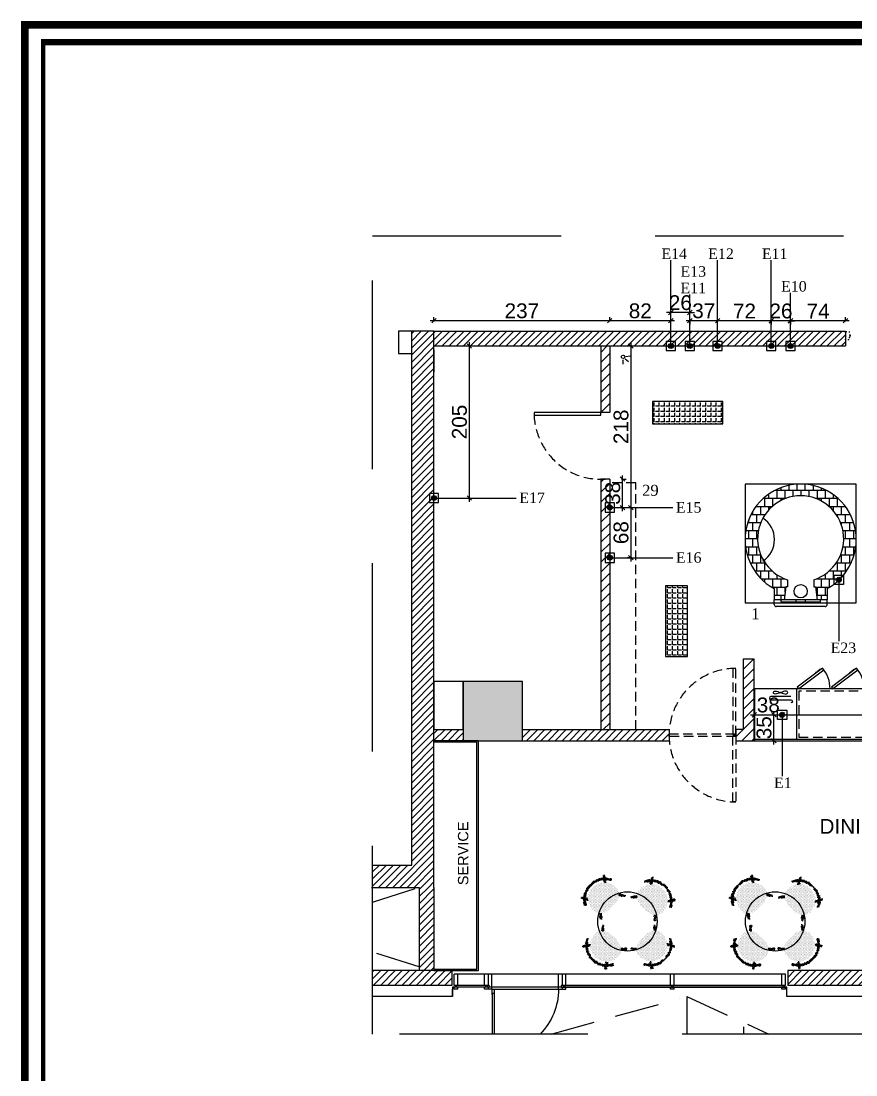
# Model space of a CAD drawing. Header units: millimetres. Extents: x 60271 to 65257, y 2062 to 12046.
# Drawn here: x 60271 to 61397, y 7070 to 8491 of the extents above; entities that cross this region are included whole.
import ezdxf

# ---------------------------------------------------------------- set-up
doc = ezdxf.new("R2010")
doc.units = ezdxf.units.MM
for name, pattern in [('DASHED', [19.05, 12.7, -6.35]), ('DGN Style 1', [9692.577647, 16.127417, -9676.45023]), ('HIDDENX2', [19.05, 12.7, -6.35]), ('OUT LINE BUILDING$0$( Border )', [21, 6, -3, 6, -3, 0, -3])]:
    doc.linetypes.add(name, pattern=pattern)
for name, color, linetype in [('002 Çizgi', 7, 'Continuous'), ('A-AREA-PATT', 1, 'Continuous'), ('A2-1-00-000 - Level 18', 1, 'Continuous'), ('A2-1-00-000 - Level 8', 1, 'Continuous'), ('A2-1-00-000 - Level 9', 1, 'Continuous'), ('COLUMNS', 8, 'Continuous'), ('RENDER', 5, 'Continuous'), ('t_yazi', 144, 'Continuous')]:
    doc.layers.add(name, color=color, linetype=linetype)
for name, color, linetype, lineweight in [('1 LI object floor plan', 8, 'Continuous', 18), ('312M_Cerceve', 10, 'Continuous', 60), ('312M_Mutfak1', 163, 'Continuous', 18), ('ELK', 1, 'Continuous', 25), ('FURNITURE', 134, 'Continuous', 25), ('HIDDEN', 8, 'OUT LINE BUILDING$0$( Border )', 13), ('p_tarama', 251, 'Continuous', 15), ('S2000-002 Çizgi', 7, 'Continuous', 5), ('t_mutfak ekipmanları', 167, 'Continuous', 18), ('t_olcu', 40, 'Continuous', 13), ('TXT', 3, 'Continuous', 25)]:
    doc.layers.add(name, color=color, linetype=linetype, lineweight=lineweight)
doc.layers.add('2 F oak 52', color=7, linetype='Continuous', true_color=0xf6d39b)
doc.layers.add('WINDOW', color=7, linetype='Continuous', true_color=0x0059b3)
doc.layers.add('2 FL shadow 5', color=251, linetype='Continuous', lineweight=9, true_color=0x505050)
doc.styles.add('olcu', font='arial.ttf')
doc.styles.add('SAS', font='sanss___.ttf')
doc.styles.add('YAZI', font='times.ttf', dxfattribs={"height": 11})
doc.dimstyles.new('olcu50', dxfattribs={"dimtxt": 20, "dimasz": 6, "dimexe": 5, "dimexo": 0, "dimgap": 3, "dimtad": 1, "dimdec": 0, "dimzin": 12, "dimdsep": 46, "dimtxsty": 'olcu', "dimblk": 'OBLIQUE', "dimcen": 0, "dimdle": 5, "dimclrd": 256, "dimclre": 256, "dimclrt": 256, "dimadec": 0, "dimazin": 0, "dimtfac": 1, "dimtdec": 0, "dimtix": 1, "dimtmove": 2, "dimatfit": 2, "dimfxl": 20, "dimfxlon": 1, "dimtolj": 1, "dimtzin": 0, "dimarcsym": 0})
pattern_1 = [(45, (16396.7055, 11645.4565), (-4.8083261, 4.8083261), [])]
pattern_2 = [(45, (-289.748, -3121.8), (-6.7351921, 6.7351921), [])]
pattern_3 = [(45, (20909.5166, 8895.705), (-4.8083261, 4.8083261), [])]
pattern_4 = [(2e-15, (-15036.3138, -9809.6434), (0.67865625, 1.3573125), [0, -1.3573125])]
pattern_5 = [(0.01446, (53060.5356, 10742.327), (-0.001763, 6.985), [5.08, -1.905]), (90.01446, (53060.5356, 10742.327), (-6.985, -0.001763), [5.08, -1.905])]

# ---------------------------------------------------------------- blocks, each defined once
blk = doc.blocks.new('*U4')
at = {"layer": 'A2-1-00-000 - Level 9', "color": 1, "linetype": 'DGN Style 1', "lineweight": 0}
for p, q in [((452, -372), (452, 486)), ((-500, -384), (-500, -372)), ((-500, -372), (-453, -372)), ((-453, -372), (-453, -418)), ((-453, -418), (-438, -418)), ((-438, -418), (-438, -448)), ((452, -418), (438, -418)), ((438, -418), (438, -448)), ((500, -372), (452, -372)), ((452, -372), (452, -418)), ((500, -384), (500, -372)), ((-500, -486), (-500, -474)), ((-453, -486), (-500, -486)), ((-438, -448), (-453, -448)), ((-453, -448), (-453, -486)), ((438, -448), (452, -448)), ((452, -448), (452, -486)), ((452, -486), (500, -486)), ((500, -486), (500, -474))]:
    blk.add_line(p, q, dxfattribs=at)
blk.add_arc((452, -418), 904, 90, 180, dxfattribs=at)
blk = doc.blocks.new('chr4')
at = {"layer": '2 F oak 52'}
h = blk.add_hatch(dxfattribs=at)
h.set_pattern_fill('DOTS', color=256, scale=0.855, style=0)
h.set_pattern_definition(pattern_4)
h.paths.add_polyline_path([(11054.4, -2964.7, 0.285475), (11028.8, -2979.5, 0.388251), (11031.2, -2981.8, -0.278738), (11054.4, -2967.1, -0.278738), (11077.7, -2981.8, 0.388251), (11080.1, -2979.5, 0.285475)])
h.paths.add_polyline_path([(11073.4, -2975.6, 0.027312), (11071.3, -2973.6), (11069.6, -2976.1, -0.028203), (11071.5, -2978.5)], flags=17)
h.paths.add_polyline_path([(11074.1, -2969.2), (11073, -2970.9, -0.025782), (11075.1, -2972.8), (11076.5, -2970.7, 0.990533)], flags=17)
h.paths.add_polyline_path([(11039.2, -2976.1), (11037.6, -2973.6, 0.027312), (11035.5, -2975.6), (11037.4, -2978.5, -0.028203)], flags=17)
h.paths.add_polyline_path([(11034.8, -2969.2, 0.990533), (11032.4, -2970.7), (11033.7, -2972.8, -0.025782), (11035.9, -2970.9)], flags=17)
h.paths.add_polyline_path([(11072.8, -3001.6, -0.035026), (11071.1, -3003.2), (11072.7, -3005.2, -0.379521), (11074.4, -3003.7)])
h.paths.add_polyline_path([(11075.8, -3004.5, 1.067653), (11073.1, -3006.4), (11075.2, -3008.9, 0.000668), (11075.2, -3008.9, 0.012703), (11075.3, -3009, 0.945767), (11077.4, -3007.1)])
h.paths.add_polyline_path([(11037.7, -3003.2, -0.035026), (11036.1, -3001.6), (11034.5, -3003.7, -0.379521), (11036.1, -3005.2)])
h.paths.add_polyline_path([(11033.1, -3004.5), (11031.5, -3007.1, 0.971423), (11033.6, -3008.9), (11035.8, -3006.4, 1.067653)])
at = {"layer": '2 FL shadow 5'}
h = blk.add_hatch(dxfattribs=at)
h.set_pattern_fill('DOTS', color=256, scale=0.855, style=0)
h.set_pattern_definition(pattern_4)
edge = h.paths.add_edge_path()
edge.add_arc((11055.5, -2932.3), 75.2, 263.3778, 269.2231)
edge.add_arc((11053.4, -2932.3), 75.2, 270.7769, 276.6222)
edge.add_arc((11060.5, -2990.5), 16.5, 275.4895, 321.476)
edge.add_arc((11065, -2993.3), 11.3, 318.0873, 355.5155)
edge.add_arc((11048.1, -2994.2), 28.2, 0.0253, 25.9963)
edge.add_arc((11049.4, -2993.7), 26.8, 26.3351, 40.9939)
edge.add_arc((11054.4, -2993.6), 23.1, 48.8879, 90)
edge.add_arc((11054.4, -2993.6), 23.1, 90, 131.1121)
edge.add_arc((11059.5, -2993.7), 26.8, 139.0061, 153.6649)
edge.add_arc((11060.8, -2994.2), 28.2, 154.0037, 179.9747)
edge.add_arc((11043.8, -2993.3), 11.3, 184.4845, 221.9127)
edge.add_arc((11048.4, -2990.5), 16.5, 218.524, 264.5105)
at = {"layer": '1 LI object floor plan'}
for p, q in [((11034.5, -3003.7), (11036.1, -3001.6)), ((11036.1, -3005.2), (11037.7, -3003.2)), ((11072.7, -3005.2), (11071.1, -3003.2)), ((11074.4, -3003.7), (11072.8, -3001.6))]:
    blk.add_line(p, q, dxfattribs=at)
for centre, start, end in [((11053.5, -2992.7), 128.8296, 134.737), ((11055.4, -2992.7), 45.263, 51.1704)]:
    blk.add_arc(centre, 28, start, end, dxfattribs=at)
blk = doc.blocks.new('188-70')
at = {"layer": '002 Çizgi', "color": 7}
blk.add_line((24.3, -122), (24.3, 78), dxfattribs=at)
for points in [[(-71.3, 41.3), (-45.7, 75.5), (-43.7, 74), (-69.3, 39.7)], [(-43.7, -122), (26.3, -122), (26.3, 78), (-43.7, 78)], [(-71.5, 15.9), (-45.7, -18.2), (-43.7, -16.7), (-69.4, 17.4)], [(-71.5, -30.1), (-45.7, -64.2), (-43.7, -62.6), (-69.4, -28.5)], [(-40.6, -93.6), (-40.5, -92.1), (-40, -90.4), (-39.4, -88.6), (-38.6, -86.6), (-37.9, -84.7), (-37.3, -82.8), (-36.8, -81.1), (-36.6, -79.7), (-36.8, -78.5), (-37.3, -77.7), (-37.9, -77.2), (-38.6, -77), (-39.4, -77.2), (-40, -77.7), (-40.5, -78.5), (-40.6, -79.7), (-40.5, -81.1), (-40, -82.8), (-39.4, -84.7), (-38.6, -86.6), (-37.9, -88.6), (-37.3, -90.4), (-36.8, -92.1), (-36.6, -93.6), (-36.8, -94.7), (-37.3, -95.6), (-37.9, -96.1), (-38.6, -96.2), (-39.4, -96.1), (-40, -95.6), (-40.5, -94.7)]]:
    blk.add_lwpolyline(points, close=True, dxfattribs=at)
at = {"layer": '002 Çizgi', "color": 7, "linetype": 'DASHED'}
blk.add_lwpolyline([(21.3, -62), (21.3, 75), (-40.7, 75), (-40.7, -62)], close=True, dxfattribs=at)
at = {"layer": '002 Çizgi', "color": 7, "const_width": 0.428}
for points in [[(-69.7, 43.5), (-71, 44.5), (-66.7, 50.2), (-65.7, 51.6)], [(-69.8, 13.7), (-71.1, 12.7), (-66.9, 7), (-65.8, 5.6)], [(-69.8, -32.3), (-71.1, -33.3), (-66.9, -39), (-65.8, -40.4)]]:
    blk.add_lwpolyline(points, dxfattribs=at)
at = {"layer": '002 Çizgi', "color": 7}
blk.add_lwpolyline([(24.3, -65), (-43.7, -65)], dxfattribs=at)
for points in [[(-29, -99.7), (-29, -73, -1), (-24.6, -73)], [(-33.3, -73), (-33.3, -99.7, 1), (-29, -99.7)]]:
    blk.add_lwpolyline(points, format="xyb", dxfattribs=at)
for centre, start, end in [((-43.7, 74), 229.755, 270), ((-43.7, -16.7), 90, 130.5092), ((-43.7, -62.6), 90, 130.5092)]:
    blk.add_arc(centre, 42.7, start, end, dxfattribs=at)
blk = doc.blocks.new('A$C06017225')
at = {"layer": 'S2000-002 Çizgi'}
h = blk.add_hatch(dxfattribs=at)
h.set_pattern_fill('AR-B88', color=256, scale=0.06, style=0)
h.set_pattern_definition([(0, (-8243.159, 3900.022), (0, 12.192), []), (90, (-8243.159, 3900.022), (-6.096, 12.192), [12.192, -12.192])])
h.paths.add_polyline_path([(44, 27.1), (44, 10), (59, 10), (61.5, 29.8), (64, 29.8), (64, 40.4, -6.342329), (104, 40.4), (104, 29.8), (106.5, 29.8), (109, 10), (114, 10), (124, 10), (124, 27.1, 3.946619)])
for p, q in [((64, 40.4), (64, 29.8)), ((104, 40.4), (104, 29.8)), ((44, 27.1), (44, 10)), ((61.5, 29.8), (59, 10)), ((64, 29.8), (61.5, 29.8)), ((104, 29.8), (106.5, 29.8)), ((106.5, 29.8), (109, 10)), ((124, 27.1), (124, 10)), ((124, 10), (44, 10))]:
    blk.add_line(p, q, dxfattribs=at)
at = {"layer": 'S2000-002 Çizgi', "color": 4}
for p, q in [((44, 3), (44, 10)), ((121, 0), (47, 0)), ((124, 3), (124, 10))]:
    blk.add_line(p, q, dxfattribs=at)
for points in [[(54, 7), (114, 7), (114, 10), (54, 10)], [(76.5, 7), (91.5, 7), (91.5, 10), (76.5, 10)]]:
    blk.add_lwpolyline(points, close=True, dxfattribs=at)
at = {"layer": 'S2000-002 Çizgi'}
blk.add_circle((84, 23), 10, dxfattribs=at)
for centre, radius, start, end in [((84, 101), 84, 298.4369, 241.5631), ((84, 102.3), 65, 287.9202, 252.0798), ((6, 101), 38.5, 302.7104, 57.2896)]:
    blk.add_arc(centre, radius, start, end, dxfattribs=at)
at = {"layer": 'S2000-002 Çizgi', "color": 4}
for centre, start, end in [((47, 3), 180, 270), ((121, 3), 270, 0)]:
    blk.add_arc(centre, 3, start, end, dxfattribs=at)
blk = doc.blocks.new('_OBLIQUE')
at = {"color": 0, "linetype": 'ByBlock'}
blk.add_line((-0.5, -0.5), (0.5, 0.5), dxfattribs=at)
blk = doc.blocks.new('*D36')
at = {"layer": 'Defpoints', "color": 0, "transparency": 16777216}
for p in [(61260.2, 7555.4), (61286.5, 7555.4), (61260.2, 7520.4)]:
    blk.add_point(p, dxfattribs=at)
at = {"layer": 't_olcu', "lineweight": -2, "transparency": 16777216}
for p, q in [((61286.5, 7515.4), (61286.5, 7560.4)), ((61285.2, 7555.4), (61291.5, 7555.4)), ((61285.2, 7520.4), (61291.5, 7520.4))]:
    blk.add_line(p, q, dxfattribs=at)
at = {"layer": 't_olcu', "lineweight": -2, "transparency": 16777216, "xscale": 6, "yscale": 6, "zscale": 6}
for p, rotation in [((61286.5, 7555.4), 90), ((61286.5, 7520.4), 270)]:
    blk.add_blockref('_OBLIQUE', p, dxfattribs=dict(at, rotation=rotation))
at = {"layer": 't_olcu', "transparency": 16777216, "insert": (61273.3, 7537.9), "char_height": 20, "attachment_point": 5, "rotation": 90, "style": 'olcu'}
blk.add_mtext('\\A1;35', dxfattribs=at)
blk = doc.blocks.new('*D37')
at = {"layer": 'Defpoints', "color": 0, "transparency": 16777216}
for p in [(61297.8, 7555.4), (61297.8, 7555.3), (61260.2, 7520.4)]:
    blk.add_point(p, dxfattribs=at)
at = {"layer": 't_olcu', "lineweight": -2, "transparency": 16777216}
for p, q in [((61260.2, 7554), (61260.2, 7560.3)), ((61255.2, 7555.3), (61302.8, 7555.3)), ((61297.8, 7555.4), (61297.8, 7550.3))]:
    blk.add_line(p, q, dxfattribs=at)
at = {"layer": 't_olcu', "lineweight": -2, "transparency": 16777216, "xscale": 6, "yscale": 6, "zscale": 6, "rotation": 180}
blk.add_blockref('_OBLIQUE', (61260.2, 7555.3), dxfattribs=at)
at = {"layer": 't_olcu', "lineweight": -2, "transparency": 16777216, "xscale": 6, "yscale": 6, "zscale": 6}
blk.add_blockref('_OBLIQUE', (61297.8, 7555.3), dxfattribs=at)
at = {"layer": 't_olcu', "transparency": 16777216, "insert": (61279, 7568.5), "char_height": 20, "attachment_point": 5, "style": 'olcu'}
blk.add_mtext('\\A1;38', dxfattribs=at)
blk = doc.blocks.new('*D38')
at = {"layer": 'Defpoints', "color": 0, "transparency": 16777216}
for p in [(61297.8, 7555.4), (61570.4, 7558.7), (61570.4, 7555.3)]:
    blk.add_point(p, dxfattribs=at)
at = {"layer": 't_olcu', "lineweight": -2, "transparency": 16777216}
for p, q in [((61292.8, 7555.3), (61575.4, 7555.3)), ((61297.8, 7555.4), (61297.8, 7550.3)), ((61570.4, 7556.5), (61570.4, 7550.3))]:
    blk.add_line(p, q, dxfattribs=at)
at = {"layer": 't_olcu', "lineweight": -2, "transparency": 16777216, "xscale": 6, "yscale": 6, "zscale": 6, "rotation": 180}
blk.add_blockref('_OBLIQUE', (61297.8, 7555.3), dxfattribs=at)
at = {"layer": 't_olcu', "lineweight": -2, "transparency": 16777216, "xscale": 6, "yscale": 6, "zscale": 6}
blk.add_blockref('_OBLIQUE', (61570.4, 7555.3), dxfattribs=at)
at = {"layer": 't_olcu', "transparency": 16777216, "insert": (61434.1, 7568.5), "char_height": 20, "attachment_point": 5, "style": 'olcu'}
blk.add_mtext('\\A1;273', dxfattribs=at)
blk = doc.blocks.new('*D54')
at = {"layer": 'Defpoints', "color": 0, "transparency": 16777216}
for p in [(61309, 8086.7), (61309, 8072.7), (61383.2, 8072.7)]:
    blk.add_point(p, dxfattribs=at)
at = {"layer": 't_olcu', "lineweight": -2, "transparency": 16777216}
for p, q in [((61388.2, 8086.7), (61304, 8086.7)), ((61309, 8085.5), (61309, 8091.7)), ((61383.2, 8085.5), (61383.2, 8091.7))]:
    blk.add_line(p, q, dxfattribs=at)
at = {"layer": 't_olcu', "lineweight": -2, "transparency": 16777216, "xscale": 6, "yscale": 6, "zscale": 6, "rotation": 180}
blk.add_blockref('_OBLIQUE', (61309, 8086.7), dxfattribs=at)
at = {"layer": 't_olcu', "lineweight": -2, "transparency": 16777216, "xscale": 6, "yscale": 6, "zscale": 6}
blk.add_blockref('_OBLIQUE', (61383.2, 8086.7), dxfattribs=at)
at = {"layer": 't_olcu', "transparency": 16777216, "insert": (61346.1, 8099.7), "char_height": 20, "attachment_point": 5, "style": 'olcu'}
blk.add_mtext('\\A1;74', dxfattribs=at)
blk = doc.blocks.new('*D33')
at = {"layer": 'Defpoints', "color": 0, "transparency": 16777216}
for p in [(61309, 8100.6), (61283.1, 8086.6), (61283.1, 8086.6)]:
    blk.add_point(p, dxfattribs=at)
at = {"layer": 't_olcu', "lineweight": -2, "transparency": 16777216}
for p, q in [((61283.1, 8086.6), (61277.1, 8086.6)), ((61283.1, 8086.6), (61283.1, 8081.6)), ((61309, 8086.6), (61283.1, 8086.6)), ((61309, 8087.8), (61309, 8081.6)), ((61309, 8086.6), (61315, 8086.6))]:
    blk.add_line(p, q, dxfattribs=at)
at = {"layer": 't_olcu', "lineweight": -2, "transparency": 16777216, "xscale": 6, "yscale": 6, "zscale": 6}
blk.add_blockref('_OBLIQUE', (61283.1, 8086.6), dxfattribs=at)
at = {"layer": 't_olcu', "lineweight": -2, "transparency": 16777216, "xscale": 6, "yscale": 6, "zscale": 6, "rotation": 180}
blk.add_blockref('_OBLIQUE', (61309, 8086.6), dxfattribs=at)
at = {"layer": 't_olcu', "transparency": 16777216, "insert": (61296.1, 8099.8), "char_height": 20, "attachment_point": 5, "style": 'olcu'}
blk.add_mtext('\\A1;26', dxfattribs=at)
blk = doc.blocks.new('*D55')
at = {"layer": 'Defpoints', "color": 0, "transparency": 16777216}
for p in [(61210.7, 8086.7), (61210.7, 8086.7), (61283.1, 8086.7)]:
    blk.add_point(p, dxfattribs=at)
at = {"layer": 't_olcu', "lineweight": -2, "transparency": 16777216}
for p, q in [((61288.1, 8086.7), (61205.7, 8086.7)), ((61210.7, 8086.7), (61210.7, 8091.7)), ((61283.1, 8086.7), (61283.1, 8091.7))]:
    blk.add_line(p, q, dxfattribs=at)
at = {"layer": 't_olcu', "lineweight": -2, "transparency": 16777216, "xscale": 6, "yscale": 6, "zscale": 6, "rotation": 180}
blk.add_blockref('_OBLIQUE', (61210.7, 8086.7), dxfattribs=at)
at = {"layer": 't_olcu', "lineweight": -2, "transparency": 16777216, "xscale": 6, "yscale": 6, "zscale": 6}
blk.add_blockref('_OBLIQUE', (61283.1, 8086.7), dxfattribs=at)
at = {"layer": 't_olcu', "transparency": 16777216, "insert": (61246.9, 8099.8), "char_height": 20, "attachment_point": 5, "style": 'olcu'}
blk.add_mtext('\\A1;72', dxfattribs=at)
blk = doc.blocks.new('*D56')
at = {"layer": 'Defpoints', "color": 0, "transparency": 16777216}
for p in [(61173.3, 8097.8), (61173.3, 8086.7), (61210.7, 8086.7)]:
    blk.add_point(p, dxfattribs=at)
at = {"layer": 't_olcu', "lineweight": -2, "transparency": 16777216}
for p, q in [((61215.7, 8086.7), (61168.3, 8086.7)), ((61173.3, 8088), (61173.3, 8081.7)), ((61210.7, 8086.7), (61210.7, 8091.7))]:
    blk.add_line(p, q, dxfattribs=at)
at = {"layer": 't_olcu', "lineweight": -2, "transparency": 16777216, "xscale": 6, "yscale": 6, "zscale": 6, "rotation": 180}
blk.add_blockref('_OBLIQUE', (61173.3, 8086.7), dxfattribs=at)
at = {"layer": 't_olcu', "lineweight": -2, "transparency": 16777216, "xscale": 6, "yscale": 6, "zscale": 6}
blk.add_blockref('_OBLIQUE', (61210.7, 8086.7), dxfattribs=at)
at = {"layer": 't_olcu', "transparency": 16777216, "insert": (61192, 8100), "char_height": 20, "attachment_point": 5, "style": 'olcu'}
blk.add_mtext('\\A1;37', dxfattribs=at)
blk = doc.blocks.new('*D57')
at = {"layer": 'Defpoints', "color": 0, "transparency": 16777216}
for p in [(61147.6, 8097.8), (61147.6, 8086.7), (61173.3, 8097.8)]:
    blk.add_point(p, dxfattribs=at)
at = {"layer": 't_olcu', "lineweight": -2, "transparency": 16777216}
for p, q in [((61147.6, 8096.5), (61147.6, 8102.8)), ((61173.3, 8097.8), (61173.3, 8102.8)), ((61147.6, 8097.8), (61141.6, 8097.8)), ((61173.3, 8097.8), (61147.6, 8097.8)), ((61173.3, 8097.8), (61179.3, 8097.8))]:
    blk.add_line(p, q, dxfattribs=at)
at = {"layer": 't_olcu', "lineweight": -2, "transparency": 16777216, "xscale": 6, "yscale": 6, "zscale": 6}
blk.add_blockref('_OBLIQUE', (61147.6, 8097.8), dxfattribs=at)
at = {"layer": 't_olcu', "lineweight": -2, "transparency": 16777216, "xscale": 6, "yscale": 6, "zscale": 6, "rotation": 180}
blk.add_blockref('_OBLIQUE', (61173.3, 8097.8), dxfattribs=at)
at = {"layer": 't_olcu', "transparency": 16777216, "insert": (61160.4, 8111), "char_height": 20, "attachment_point": 5, "style": 'olcu'}
blk.add_mtext('\\A1;26', dxfattribs=at)
blk = doc.blocks.new('*D58')
at = {"layer": 'Defpoints', "color": 0, "transparency": 16777216}
for p in [(61065.2, 8086.7), (61147.6, 8086.7), (61065.2, 8052.7)]:
    blk.add_point(p, dxfattribs=at)
at = {"layer": 't_olcu', "lineweight": -2, "transparency": 16777216}
for p, q in [((61152.6, 8086.7), (61060.2, 8086.7)), ((61065.2, 8085.5), (61065.2, 8091.7)), ((61147.6, 8086.7), (61147.6, 8091.7))]:
    blk.add_line(p, q, dxfattribs=at)
at = {"layer": 't_olcu', "lineweight": -2, "transparency": 16777216, "xscale": 6, "yscale": 6, "zscale": 6, "rotation": 180}
blk.add_blockref('_OBLIQUE', (61065.2, 8086.7), dxfattribs=at)
at = {"layer": 't_olcu', "lineweight": -2, "transparency": 16777216, "xscale": 6, "yscale": 6, "zscale": 6}
blk.add_blockref('_OBLIQUE', (61147.6, 8086.7), dxfattribs=at)
at = {"layer": 't_olcu', "transparency": 16777216, "insert": (61106.4, 8100), "char_height": 20, "attachment_point": 5, "style": 'olcu'}
blk.add_mtext('\\A1;82', dxfattribs=at)
blk = doc.blocks.new('*D59')
at = {"layer": 'Defpoints', "color": 0, "transparency": 16777216}
for p in [(60828.2, 8086.7), (60828.2, 8052.7), (61065.2, 8052.7)]:
    blk.add_point(p, dxfattribs=at)
at = {"layer": 't_olcu', "lineweight": -2, "transparency": 16777216}
for p, q in [((61070.2, 8086.7), (60823.2, 8086.7)), ((60828.2, 8085.5), (60828.2, 8091.7)), ((61065.2, 8085.5), (61065.2, 8091.7))]:
    blk.add_line(p, q, dxfattribs=at)
at = {"layer": 't_olcu', "lineweight": -2, "transparency": 16777216, "xscale": 6, "yscale": 6, "zscale": 6, "rotation": 180}
blk.add_blockref('_OBLIQUE', (60828.2, 8086.7), dxfattribs=at)
at = {"layer": 't_olcu', "lineweight": -2, "transparency": 16777216, "xscale": 6, "yscale": 6, "zscale": 6}
blk.add_blockref('_OBLIQUE', (61065.2, 8086.7), dxfattribs=at)
at = {"layer": 't_olcu', "transparency": 16777216, "insert": (60946.7, 8100), "char_height": 20, "attachment_point": 5, "style": 'olcu'}
blk.add_mtext('\\A1;237', dxfattribs=at)
blk = doc.blocks.new('*D60')
at = {"layer": 'Defpoints', "color": 0, "transparency": 16777216}
for p in [(61065.2, 8052.7), (61065.2, 7834.8), (61093.7, 7834.8)]:
    blk.add_point(p, dxfattribs=at)
at = {"layer": 't_olcu', "lineweight": -2, "transparency": 16777216}
for p, q in [((61093.7, 8057.7), (61093.7, 7829.8)), ((61092.5, 8052.7), (61098.7, 8052.7)), ((61092.5, 7834.8), (61098.7, 7834.8))]:
    blk.add_line(p, q, dxfattribs=at)
at = {"layer": 't_olcu', "lineweight": -2, "transparency": 16777216, "xscale": 6, "yscale": 6, "zscale": 6}
for p, rotation in [((61093.7, 8052.7), 90), ((61093.7, 7834.8), 270)]:
    blk.add_blockref('_OBLIQUE', p, dxfattribs=dict(at, rotation=rotation))
at = {"layer": 't_olcu', "transparency": 16777216, "insert": (61080.5, 7943.7), "char_height": 20, "attachment_point": 5, "rotation": 90, "style": 'olcu'}
blk.add_mtext('\\A1;218', dxfattribs=at)
blk = doc.blocks.new('*D61')
at = {"layer": 'Defpoints', "color": 0, "transparency": 16777216}
for p in [(61065.2, 7834.8), (61093.7, 7767.2), (61100.2, 7767.2)]:
    blk.add_point(p, dxfattribs=at)
at = {"layer": 't_olcu', "lineweight": -2, "transparency": 16777216}
for p, q in [((61092.5, 7834.8), (61098.7, 7834.8)), ((61093.7, 7839.8), (61093.7, 7762.2)), ((61095, 7767.2), (61088.7, 7767.2))]:
    blk.add_line(p, q, dxfattribs=at)
at = {"layer": 't_olcu', "lineweight": -2, "transparency": 16777216, "xscale": 6, "yscale": 6, "zscale": 6}
for p, rotation in [((61093.7, 7834.8), 90), ((61093.7, 7767.2), 270)]:
    blk.add_blockref('_OBLIQUE', p, dxfattribs=dict(at, rotation=rotation))
at = {"layer": 't_olcu', "transparency": 16777216, "insert": (61080.5, 7801), "char_height": 20, "attachment_point": 5, "rotation": 90, "style": 'olcu'}
blk.add_mtext('\\A1;68', dxfattribs=at)
blk = doc.blocks.new('*D62')
at = {"layer": 'Defpoints', "color": 0, "transparency": 16777216}
for p in [(61065.2, 7873.2), (61082.5, 7873.2), (61065.2, 7834.8)]:
    blk.add_point(p, dxfattribs=at)
at = {"layer": 't_olcu', "lineweight": -2, "transparency": 16777216}
for p, q in [((61081.2, 7873.2), (61087.5, 7873.2)), ((61082.5, 7829.8), (61082.5, 7878.2)), ((61081.2, 7834.8), (61087.5, 7834.8))]:
    blk.add_line(p, q, dxfattribs=at)
at = {"layer": 't_olcu', "lineweight": -2, "transparency": 16777216, "xscale": 6, "yscale": 6, "zscale": 6}
for p, rotation in [((61082.5, 7873.2), 90), ((61082.5, 7834.8), 270)]:
    blk.add_blockref('_OBLIQUE', p, dxfattribs=dict(at, rotation=rotation))
at = {"layer": 't_olcu', "transparency": 16777216, "insert": (61069.3, 7854), "char_height": 20, "attachment_point": 5, "rotation": 90, "style": 'olcu'}
blk.add_mtext('\\A1;38', dxfattribs=at)
blk = doc.blocks.new('*D63')
at = {"layer": 'Defpoints', "color": 0, "transparency": 16777216}
for p in [(60828.2, 8052.7), (60828.2, 7847.7), (60875.8, 7847.7)]:
    blk.add_point(p, dxfattribs=at)
at = {"layer": 't_olcu', "lineweight": -2, "transparency": 16777216}
for p, q in [((60875.8, 8057.7), (60875.8, 7842.7)), ((60874.6, 8052.7), (60880.8, 8052.7)), ((60874.6, 7847.7), (60880.8, 7847.7))]:
    blk.add_line(p, q, dxfattribs=at)
at = {"layer": 't_olcu', "lineweight": -2, "transparency": 16777216, "xscale": 6, "yscale": 6, "zscale": 6}
for p, rotation in [((60875.8, 8052.7), 90), ((60875.8, 7847.7), 270)]:
    blk.add_blockref('_OBLIQUE', p, dxfattribs=dict(at, rotation=rotation))
at = {"layer": 't_olcu', "transparency": 16777216, "insert": (60862.6, 7950.2), "char_height": 20, "attachment_point": 5, "rotation": 90, "style": 'olcu'}
blk.add_mtext('\\A1;205', dxfattribs=at)

msp = doc.modelspace()

# ---------------------------------------------------------------- hatches: boundary and pattern name
at = {"layer": 'COLUMNS', "ltscale": 10}
h = msp.add_hatch(dxfattribs=at)
h.set_pattern_fill('ANSI31', color=256, scale=54.4)
h.set_pattern_definition(pattern_1)
h.paths.add_polyline_path([(60745.5, 7352.7), (60745.5, 7322.7), (60828.2, 7322.7), (60828.2, 8061.8), (60828.2, 8063.1), (60828.2, 8072.7), (60798.2, 8072.7), (60798.2, 7352.7)])
h = msp.add_hatch(dxfattribs=at)
h.set_pattern_fill('ANSI31', color=256, scale=54.4)
h.set_pattern_definition(pattern_1)
h.paths.add_polyline_path([(61483.2, 8072.7), (61483.2, 8052.7), (61867.7, 8052.7), (61867.7, 8055.4), (61947.7, 8055.4), (61947.7, 8052.7), (62122.6, 8052.7), (62114.4, 8072.7)])
h.paths.add_polyline_path([(61383.2, 8052.7), (61383.2, 8072.7), (60828.2, 8072.7), (60828.2, 8052.7)])
h = msp.add_hatch(dxfattribs=at)
h.set_pattern_fill('ANSI31', color=256, scale=3)
h.set_pattern_definition(pattern_2)
h.paths.add_polyline_path([(61065.2, 7873.2), (61059.2, 7873.2, -0.016681), (61053.2, 7873), (61053.2, 7535.4), (61065.2, 7535.4)])
h.paths.add_polyline_path([(61053.2, 7963.2), (61065.2, 7963.2), (61065.2, 8052.7), (61053.2, 8052.7)])
h = msp.add_hatch(dxfattribs=at)
h.set_pattern_fill('ANSI31', color=256, scale=3)
h.set_pattern_definition(pattern_2)
h.paths.add_polyline_path([(61245.2, 7535.4), (61235.2, 7535.4), (61235.2, 7520.4), (61245.2, 7520.4), (61260.2, 7520.4), (61260.2, 7630.4), (61245.2, 7630.4)])
at = {"layer": 'COLUMNS', "ltscale": 3}
h = msp.add_hatch(dxfattribs=at)
h.set_pattern_fill('AR-CONC', color=256, scale=3.4)
h.set_pattern_definition([(50, (16396.705, 11645.456), (24.386846, -2.133573), [2.55, -28.05]), (355, (16396.705, 11645.456), (-4.717545, 25.574533), [2.04, -22.44]), (100.451444, (16398.738, 11645.279), (19.669301, 23.44096), [2.167167, -23.838832]), (46.1842, (16396.705, 11652.256), (36.286205, -5.627656), [3.825, -42.075]), (96.635635, (16399.73, 11651.788), (31.778506, 33.120032), [3.250752, -35.758268]), (351.18416, (16396.705, 11652.256), (31.778506, 33.120032), [3.06, -33.66]), (21, (16400.105, 11650.556), (20.29484, -13.689042), [2.55, -28.05]), (326, (16400.105, 11650.556), (8.272721, 24.655102), [2.04, -22.44]), (71.451445, (16401.797, 11649.416), (28.567561, 10.966059), [2.167166, -23.838832]), (37.5, (16396.7055, 11645.4565), (0.413435, 11.318391), [0, -22.168, 0, -22.78, 0, -22.525]), (7.5, (16396.705, 11645.456), (8.9443643, 13.4099982), [0, -12.988, 0, -21.658, 0, -8.585]), (327.5, (16389.1235, 11645.4565), (18.1499628, -0.7668656), [0, -8.5, 0, -26.52, 0, -35.19]), (317.5, (16385.723, 11645.456), (19.82833, 3.4035694), [0, -11.05, 0, -17.612, 0, -24.99])])
h.paths.add_polyline_path([(60947.7, 7600.4), (60867.7, 7600.4), (60867.7, 7520.4), (60947.7, 7520.4)])
h.paths.add_polyline_path([(61947.7, 7600.4), (61868.4, 7600.4), (61868.4, 7520.4), (61947.7, 7520.4)])
at = {"layer": 'COLUMNS', "ltscale": 10}
h = msp.add_hatch(dxfattribs=at)
h.set_pattern_fill('ANSI31', color=256, scale=54.4)
h.set_pattern_definition(pattern_3)
h.paths.add_polyline_path([(60947.7, 7535.4), (60947.7, 7520.4)])
h.paths.add_polyline_path([(60867.7, 7535.4), (60828.2, 7535.4), (60828.2, 7520.4), (60867.7, 7520.4)])
h = msp.add_hatch(dxfattribs=at)
h.set_pattern_fill('ANSI31', color=256, scale=54.4)
h.set_pattern_definition(pattern_3)
h.paths.add_polyline_path([(60947.7, 7535.4), (60947.7, 7520.4), (61145.2, 7520.4), (61145.2, 7535.4)])
h = msp.add_hatch(dxfattribs=at)
h.set_pattern_fill('ANSI31', color=256, scale=54.4)
h.set_pattern_definition(pattern_1)
h.paths.add_polyline_path([(60828.2, 7322.7), (60808.2, 7322.7), (60808.2, 7215.5), (60808.2, 7210.5), (60828.2, 7210.5)])
h = msp.add_hatch(dxfattribs=at)
h.set_pattern_fill('ANSI31', color=256, scale=54.4)
h.set_pattern_definition(pattern_1)
h.paths.add_polyline_path([(60745.5, 7210.5), (60745.5, 7190.5), (60852.2, 7190.5), (60852.2, 7210.5)])
h = msp.add_hatch(dxfattribs=at)
h.set_pattern_fill('ANSI31', color=256, scale=54.4)
h.set_pattern_definition(pattern_1)
h.paths.add_polyline_path([(61305.2, 7210.5), (61305.2, 7190.5), (61772.1, 7190.5), (61772.1, 7210.5)])
at = {"layer": 'ELK', "linetype": 'Continuous'}
for points in [[(61144.2, 8052.7, 1), (61150.9, 8052.7, 1)], [(61170, 8052.7, 1), (61176.7, 8052.7, 1)], [(61207.4, 8052.7, 1), (61214, 8052.7, 1)], [(61279.7, 8052.7, 1), (61286.4, 8052.7, 1)], [(61305.7, 8052.7, 1), (61312.4, 8052.7, 1)], [(60828.2, 7851.1, 1), (60828.2, 7844.4, 1)], [(61065.2, 7838.1, 1), (61065.2, 7831.5, 1)], [(61065.2, 7770.5, 1), (61065.2, 7763.8, 1)], [(61370.8, 7737.4, -1), (61377.5, 7737.4, -1)], [(61294.5, 7555.4, -1), (61301.2, 7555.4, -1)]]:
    msp.add_hatch(color=1, dxfattribs=at).paths.add_polyline_path(points)
at = {"layer": 't_mutfak ekipmanları'}
h = msp.add_hatch(dxfattribs=at)
h.set_pattern_fill('ANGLE', color=256, angle=450.0145)
h.set_pattern_definition([(90.01446, (58109.479, -132.007), (-6.985, -0.001763), [5.08, -1.905]), (180.01446, (58109.479, -132.007), (0.001763, -6.985), [5.08, -1.905])])
h.paths.add_polyline_path([(61122.7, 7947.7), (61122.7, 7977.7), (61217.7, 7977.7), (61217.7, 7947.7)])
h = msp.add_hatch(dxfattribs=at)
h.set_pattern_fill('ANGLE', color=256, angle=360.0145)
h.set_pattern_definition(pattern_5)
h.paths.add_polyline_path([(61140.2, 7729.1), (61170.2, 7729.1), (61170.2, 7634.1), (61140.2, 7634.1)])
h = msp.add_hatch(dxfattribs=at)
h.set_pattern_fill('ANGLE', color=256, angle=360.0145)
h.set_pattern_definition(pattern_5)
h.paths.add_polyline_path([(61140.2, 7729.1), (61170.2, 7729.1), (61170.2, 7634.1), (61140.2, 7634.1)])

# ---------------------------------------------------------------- linework, layer by layer
msp.add_lwpolyline([(61247.7, 7706.5), (61397.7, 7706.5), (61397.7, 7866.5), (61247.7, 7866.5)], close=True)
at = {"layer": '312M_Cerceve', "linetype": 'Continuous'}
msp.add_line((63875.4, 8464), (60298.3, 8464), dxfattribs=at)
at = {"layer": '312M_Cerceve'}
for points, const_width in [([(63897.2, 8485.7), (60276.5, 8485.7), (60276.5, 5595.7), (63897.2, 5595.7)], 10.2), ([(63872.5, 8461.1), (60301.2, 8461.1), (60301.2, 5620.4), (63872.5, 5620.4)], 5.81)]:
    msp.add_lwpolyline(points, close=True, dxfattribs=dict(at, const_width=const_width))
at = {"layer": '312M_Mutfak1'}
msp.add_lwpolyline([(61260.2, 7520.4), (61464, 7520.4), (61464, 7590.4), (61260.2, 7590.4)], close=True, dxfattribs=at)
at = {"layer": 'A-AREA-PATT', "ltscale": 3}
msp.add_line((61383.2, 8072.7), (61383.2, 8052.7), dxfattribs=at)
at = {"layer": 'A2-1-00-000 - Level 18'}
for p, q in [((60828.2, 8072.7), (60780.5, 8072.7)), ((60780.5, 8072.7), (60780.5, 8042.7)), ((60798.2, 7352.7), (60798.2, 8072.7)), ((60828.2, 7322.7), (60828.2, 8072.7)), ((60828.2, 8072.7), (61383.2, 8072.7)), ((61003.4, 8072.7), (61383.2, 8072.7)), ((60828.2, 8052.7), (61383.2, 8052.7)), ((60828.2, 8047.6), (60828.2, 8017.6)), ((60828.2, 8047.6), (60828.2, 8017.6)), ((60828.2, 8047.6), (60828.2, 8017.6)), ((60828.2, 8047.6), (60828.2, 8017.6)), ((61053.2, 8052.7), (61053.2, 7963.2)), ((61065.2, 8052.7), (61065.2, 7963.2)), ((61065.2, 8052.7), (61065.2, 7963.2)), ((60780.5, 8042.7), (60798.2, 8042.7)), ((61065.2, 7963.2), (61053.2, 7963.2)), ((61053.2, 7873.2), (61053.2, 7535.9)), ((61065.2, 7873.2), (61053.2, 7873.2)), ((61065.2, 7873.2), (61065.2, 7535.4)), ((60828.2, 7535.4), (60867.7, 7535.4)), ((60947.7, 7535.4), (60962.7, 7535.4)), ((60962.7, 7535.4), (61145.2, 7535.4)), ((61135.2, 7535.4), (61145.2, 7535.4)), ((61145.2, 7535.4), (61145.2, 7520.4)), ((60828.2, 7520.4), (60867.7, 7520.4)), ((60947.7, 7520.4), (60962.7, 7520.4)), ((60962.7, 7520.4), (61145.2, 7520.4)), ((60745, 7352.7), (60798.2, 7352.7)), ((60743.8, 7322.7), (60808.2, 7322.7)), ((60808.2, 7322.7), (60808.2, 7210.5)), ((60808.2, 7322.7), (60808.2, 7215.5)), ((60828.2, 7322.7), (60828.2, 7210.5)), ((60852.2, 7210.5), (60745.5, 7210.5)), ((60852.2, 7210.5), (60852.2, 7190.5)), ((61305.2, 7210.5), (61305.2, 7190.5)), ((61772.1, 7210.5), (61305.2, 7210.5)), ((60852.2, 7190.5), (60745.5, 7190.5)), ((60853.2, 7175.5), (60853.2, 7185.5)), ((61772.1, 7190.5), (61305.2, 7190.5)), ((60853.2, 7175.5), (60745.5, 7175.5))]:
    msp.add_line(p, q, dxfattribs=at)
for points in [[(61245.2, 7520.4), (61260.2, 7520.4), (61260.2, 7630.4), (61245.2, 7630.4), (61245.2, 7535.4)], [(61245.2, 7535.4), (61235.2, 7535.4), (61235.2, 7520.4), (61245.2, 7520.4)]]:
    msp.add_lwpolyline(points, dxfattribs=at)
at = {"layer": 'A2-1-00-000 - Level 18', "flags": 128}
msp.add_lwpolyline([(61751.6, 7124.8), (61751.6, 7175.5), (61304.2, 7175.5), (61304.2, 7188), (60853.2, 7188), (60853.2, 7175.5), (60818.2, 7175.5), (60745.5, 7175.5)], dxfattribs=at)
at = {"layer": 'A2-1-00-000 - Level 8', "color": 1, "linetype": 'DGN Style 1', "lineweight": 0}
msp.add_line((61302.2, 7185.5), (61302.2, 7188), dxfattribs=at)
at = {"layer": 'COLUMNS', "ltscale": 3}
for p, q in [((60906.2, 7185.5), (60906.2, 7178.6)), ((60906.2, 7185.5), (60909.7, 7185.5)), ((60906.2, 7178.6), (60906.7, 7178.2)), ((60906.7, 7179.5), (60906.7, 7124.8)), ((60909.2, 7179.5), (60906.7, 7179.5)), ((60909.2, 7179.5), (60909.2, 7124.8)), ((60909.7, 7178.6), (60909.2, 7178.2)), ((60909.7, 7178.6), (60909.7, 7185.5))]:
    msp.add_line(p, q, dxfattribs=at)
at = {"layer": 'COLUMNS', "ltscale": 10}
msp.add_lwpolyline([(60867.7, 7600.4), (60828.2, 7600.4), (60828.2, 7535.4), (60867.7, 7535.4)], close=True, dxfattribs=at)
at = {"layer": 'COLUMNS', "ltscale": 3, "flags": 128}
msp.add_lwpolyline([(60867.7, 7520.4), (60947.7, 7520.4), (60947.7, 7600.4), (60867.7, 7600.4)], close=True, dxfattribs=at)
at = {"layer": 'COLUMNS', "ltscale": 3, "extrusion": (0, 0, -1)}
msp.add_arc((-60909.7, 7185.5), 86.5, 180, 224.5649, dxfattribs=at)
at = {"layer": 'ELK', "color": 1, "linetype": 'Continuous'}
for points in [[(61153.8, 8058.9), (61141.3, 8058.9), (61141.3, 8046.4), (61153.8, 8046.4)], [(61179.6, 8058.9), (61167.1, 8058.9), (61167.1, 8046.4), (61179.6, 8046.4)], [(61217, 8058.9), (61204.4, 8058.9), (61204.4, 8046.4), (61217, 8046.4)], [(61289.3, 8058.9), (61276.8, 8058.9), (61276.8, 8046.4), (61289.3, 8046.4)], [(61315.3, 8058.9), (61302.8, 8058.9), (61302.8, 8046.4), (61315.3, 8046.4)], [(60834.5, 7841.5), (60834.5, 7854), (60822, 7854), (60822, 7841.5)], [(61071.5, 7828.5), (61071.5, 7841), (61059, 7841), (61059, 7828.5)], [(61071.5, 7760.9), (61071.5, 7773.4), (61059, 7773.4), (61059, 7760.9)], [(61380.4, 7731.2), (61367.9, 7731.2), (61367.9, 7743.7), (61380.4, 7743.7)], [(61304.1, 7549.1), (61291.6, 7549.1), (61291.6, 7561.6), (61304.1, 7561.6)]]:
    msp.add_lwpolyline(points, close=True, dxfattribs=at)
for centre in [(61147.6, 8052.7), (61173.3, 8052.7), (61210.7, 8052.7), (61283.1, 8052.7), (61309, 8052.7), (60828.2, 7847.7), (61065.2, 7834.8), (61065.2, 7767.2), (61374.1, 7737.4), (61297.8, 7555.4)]:
    msp.add_circle(centre, 3.34, dxfattribs=at)
at = {"layer": 'FURNITURE', "ltscale": 10}
for points in [[(60828.2, 7210.5), (60888.2, 7210.5), (60888.2, 7520.4), (60828.2, 7520.4)], [(60828.2, 7212.5), (60886.2, 7212.5), (60886.2, 7518.4), (60828.2, 7518.4)]]:
    msp.add_lwpolyline(points, dxfattribs=at)
at = {"layer": 'FURNITURE'}
for centre in [(61089.1, 7276.7), (61288.3, 7276.7)]:
    msp.add_circle(centre, 40, dxfattribs=at)
at = {"layer": 'HIDDEN', "ltscale": 10}
for p, q in [((60745.5, 7302.6), (60808.2, 7322.7)), ((60808.2, 7215.5), (60745.5, 7235.3)), ((60986.4, 7124.8), (61169, 7175.5)), ((61169, 7175.5), (61279.7, 7124.8)), ((61169, 7175.5), (61169, 7124.8)), ((61245.8, 7134.6), (61245.8, 7124.8))]:
    msp.add_line(p, q, dxfattribs=at)
at = {"layer": 'p_tarama', "linetype": 'HIDDENX2', "ltscale": 20}
msp.add_lwpolyline([(60745.5, 8201.4), (62559.8, 8201.4), (62559.8, 7124.8), (60745.5, 7124.8)], close=True, dxfattribs=at)
at = {"layer": 'p_tarama'}
msp.add_lwpolyline([(60963.2, 7959.2), (61053.2, 7959.2), (61053.2, 7963.2), (60963.2, 7963.2)], close=True, dxfattribs=at)
at = {"layer": 'p_tarama', "color": 3, "linetype": 'HIDDENX2'}
msp.add_lwpolyline([(61065.2, 7535.4), (61100.2, 7535.4), (61100.2, 7868.2), (61065.2, 7868.2)], close=True, dxfattribs=at)
at = {"layer": 'p_tarama', "linetype": 'HIDDENX2'}
for points in [[(61231.2, 7617.9), (61231.2, 7527.9), (61235.2, 7527.9), (61235.2, 7617.9)], [(61145.2, 7529.9), (61235.2, 7529.9), (61235.2, 7525.9), (61145.2, 7525.9)], [(61231.2, 7437.9), (61231.2, 7527.9), (61235.2, 7527.9), (61235.2, 7437.9)]]:
    msp.add_lwpolyline(points, close=True, dxfattribs=at)
for centre, start, end in [((61053.1, 7963), 182.4169, 273.873), ((61235.2, 7527.9), 90, 180), ((61235.2, 7527.9), 180, 270)]:
    msp.add_arc(centre, 90, start, end, dxfattribs=at)
at = {"layer": 'RENDER', "color": 1, "linetype": 'DGN Style 1', "lineweight": 0}
msp.add_line((61297.2, 7190.5), (61297.2, 7205.5), dxfattribs=at)
at = {"layer": 'RENDER'}
msp.add_line((60906.2, 7185.5), (60906.2, 7188), dxfattribs=at)
at = {"layer": 't_mutfak ekipmanları'}
for p, q in [((61083, 8034.2, -88013.3), (61083, 8028.3, -88013.3)), ((61085.9, 8035.5, -88013.3), (61090.5, 8031.7, -88013.3)), ((61086.8, 8038.3, -88013.3), (61092.7, 8039.2, -88013.3))]:
    msp.add_line(p, q, dxfattribs=at)
for points in [[(61122.7, 7977.7), (61122.7, 7947.7), (61217.7, 7947.7), (61217.7, 7977.7)], [(61170.2, 7729.1), (61140.2, 7729.1), (61140.2, 7634.1), (61170.2, 7634.1)], [(61170.2, 7729.1), (61140.2, 7729.1), (61140.2, 7634.1), (61170.2, 7634.1)]]:
    msp.add_lwpolyline(points, close=True, dxfattribs=at)
msp.add_circle((61083.1, 8038, -88013.3), 2.39, dxfattribs=at)
at = {"layer": 't_yazi', "color": 1}
for p, q in [((61147.6, 8052.7), (61147.6, 8168.2)), ((61210.7, 8052.7), (61210.7, 8168.2)), ((61283.1, 8052.7), (61283.1, 8168.2)), ((61173.3, 8052.7), (61173.3, 8122)), ((61309, 8052.7), (61309, 8124.3)), ((60828.2, 7847.7), (60939.1, 7847.7)), ((61065.2, 7834.8), (61150.2, 7834.8)), ((61065.2, 7767.2), (61150.2, 7767.2)), ((61374.1, 7737.4), (61374.1, 7654.5)), ((61297.8, 7555.4), (61297.8, 7472.5))]:
    msp.add_line(p, q, dxfattribs=at)
at = {"layer": 'WINDOW', "ltscale": 10}
for p, q in [((60855.2, 7190.5), (60855.2, 7205.5)), ((60860.2, 7205.5), (60855.2, 7205.5)), ((60901.2, 7205.5), (60860.2, 7205.5)), ((60860.2, 7190.5), (60860.2, 7205.5)), ((60896.2, 7190.5), (60896.2, 7205.5)), ((61302.2, 7205.5), (60896.2, 7205.5)), ((61006.2, 7190.5), (61006.2, 7205.5)), ((61147.2, 7190.5), (61147.2, 7205.5)), ((61152.2, 7190.5), (61152.2, 7205.5)), ((61297.2, 7190.5), (61297.2, 7205.5)), ((61302.2, 7190.5), (61302.2, 7205.5)), ((60902.7, 7190.5), (60855.2, 7190.5)), ((60855.2, 7185.5), (60855.2, 7188)), ((60902.7, 7188), (60855.2, 7188)), ((60860.2, 7185.5), (60855.2, 7185.5)), ((60856.7, 7190.5), (60856.7, 7188)), ((60858.7, 7190.5), (60858.7, 7188)), ((60860.2, 7185.5), (60860.2, 7188)), ((60896.2, 7185.5), (60896.2, 7188)), ((60906.2, 7185.5), (60896.2, 7185.5)), ((60897.7, 7190.5), (60897.7, 7188)), ((60899.7, 7190.5), (60899.7, 7188)), ((60907.9, 7185.5), (61006.2, 7185.5)), ((61002.7, 7190.5), (61002.7, 7188)), ((61004.7, 7190.5), (61004.7, 7188)), ((61006.2, 7185.5), (61006.2, 7188)), ((61147.2, 7185.5), (61147.2, 7188)), ((61152.2, 7185.5), (61147.2, 7185.5)), ((61148.7, 7190.5), (61148.7, 7188)), ((61150.7, 7190.5), (61150.7, 7188)), ((61152.2, 7185.5), (61152.2, 7188)), ((61297.2, 7185.5), (61297.2, 7188)), ((61302.2, 7185.5), (61297.2, 7185.5)), ((61298.7, 7190.5), (61298.7, 7188)), ((61300.7, 7190.5), (61300.7, 7188)), ((61749.1, 7175.5), (61304.2, 7175.5))]:
    msp.add_line(p, q, dxfattribs=at)
at = {"layer": 'WINDOW', "ltscale": 10, "flags": 128}
for points in [[(60901.2, 7205.5), (60901.2, 7190.5)], [(60906.2, 7185.5), (60906.2, 7205.5)], [(60996.2, 7185.5), (60996.2, 7205.5)], [(61001.2, 7205.5), (61001.2, 7190.5)], [(60901.2, 7188), (60901.2, 7185.5)], [(60902.7, 7190.5), (60902.7, 7188)], [(61302.2, 7190.5), (60999.7, 7190.5), (60999.7, 7188), (61302.2, 7188)], [(61001.2, 7188), (61001.2, 7185.5)]]:
    msp.add_lwpolyline(points, dxfattribs=at)

# ---------------------------------------------------------------- block references
for p, rotation in [((66761.5, -2688.2), 135), ((71053.5, 12945.6), 224.9999999999999), ((66960.7, -2688.2), 135), ((71252.6, 12945.6), 224.9999999999999)]:
    msp.add_blockref('chr4', p, dxfattribs=dict(rotation=rotation))
at = {"layer": 'A2-1-00-000 - Level 9', "extrusion": (0, 0, -1), "xscale": -0.1, "yscale": 0.1, "zscale": 0.1, "rotation": 359.9999999733196}
msp.add_blockref('*U4', (-61433.2, 8109.5), dxfattribs=at)
at = {"layer": 'FURNITURE', "rotation": 45}
for p in [(51125.6, 1606.7), (51324.8, 1606.7)]:
    msp.add_blockref('chr4', p, dxfattribs=at)
at = {"layer": 'FURNITURE', "xscale": -1, "rotation": 315}
for p in [(71054, 1604.3), (71253.2, 1604.3)]:
    msp.add_blockref('chr4', p, dxfattribs=at)
at = {"layer": 'S2000-002 Çizgi', "xscale": 0.8928571428571429, "yscale": 0.8928571428571429, "zscale": 0.8928571428571429}
msp.add_blockref('A$C06017225', (61247.7, 7701.4), dxfattribs=at)
at = {"layer": 't_mutfak ekipmanları', "rotation": 270}
msp.add_blockref('188-70', (61382.3, 7546.7), dxfattribs=at)

# ---------------------------------------------------------------- texts
at = {"layer": 't_yazi', "color": 1, "style": 'YAZI'}
for s, height, p in [('E14', 14.2, (61134.9, 8170)), ('E12', 14.2, (61198, 8170)), ('E11', 14.2, (61270.4, 8170)), ('E13', 14.2, (61160.6, 8146.1)), ('E11', 14.2, (61160.6, 8123.8)), ('E10', 14.2, (61296.3, 8126.1)), ('29', 14.76, (61108.9, 7850.7)), ('E17', 14.2, (60943.2, 7840.9)), ('E15', 14.2, (61154.4, 7828)), ('E16', 14.2, (61154.4, 7760.4)), ('1', 14.8, (61256.1, 7684.3)), ('E23', 14.2, (61363, 7638.6)), ('E1', 14.2, (61286.7, 7456.5))]:
    msp.add_text(s, height=height, dxfattribs=at).set_placement(p)
at = {"layer": 'TXT', "insert": (60867.6, 7325.6), "char_height": 14, "width": 591.311, "attachment_point": 4, "rotation": 90, "style": 'SAS'}
msp.add_mtext('{\\fArial|b0|i0|c0|p34;SERVICE}', dxfattribs=at)
at = {"layer": 'TXT', "insert": (61348.1, 7404.8), "char_height": 20, "width": 844.73, "attachment_point": 4, "style": 'SAS'}
msp.add_mtext('{\\fArial|b0|i0|c0|p34;DINING AREA}', dxfattribs=at)

# ---------------------------------------------------------------- dimensions: what is measured, and where the dimension line sits
at = {"layer": 't_olcu'}
for base, p1, p2, picture, middle in [((61147.6, 8097.8), (61173.3, 8097.8), (61147.6, 8086.7), '*D57', (61160.4, 8111)), ((60828.2, 8086.7), (61065.2, 8052.7), (60828.2, 8052.7), '*D59', (60946.7, 8100)), ((61065.2, 8086.7), (61147.6, 8086.7), (61065.2, 8052.7), '*D58', (61106.4, 8100)), ((61173.3, 8086.7), (61210.7, 8086.7), (61173.3, 8097.8), '*D56', (61192, 8100)), ((61210.7, 8086.7), (61283.1, 8086.7), (61210.7, 8086.7), '*D55', (61246.9, 8099.8)), ((61283.1, 8086.6), (61309, 8100.6), (61283.1, 8086.6), '*D33', (61296.1, 8099.8)), ((61309, 8086.7), (61383.2, 8072.7), (61309, 8072.7), '*D54', (61346.1, 8099.7)), ((61297.8, 7555.3), (61260.2, 7520.4), (61297.8, 7555.4), '*D37', (61279, 7568.5)), ((61570.4, 7555.3), (61297.8, 7555.4), (61570.4, 7558.7), '*D38', (61434.1, 7568.5))]:
    dim = msp.add_linear_dim(base=base, p1=p1, p2=p2, dimstyle='olcu50', override={"dimfxl": 1.25}, dxfattribs=at)
    dim.commit()
    dim.dimension.update_dxf_attribs({"geometry": picture, "text_midpoint": middle})
for base, p1, p2, picture, middle in [((60875.8, 7847.7), (60828.2, 8052.7), (60828.2, 7847.7), '*D63', (60862.6, 7950.2)), ((61093.7, 7834.8), (61065.2, 8052.7), (61065.2, 7834.8), '*D60', (61080.5, 7943.7)), ((61082.5, 7873.2), (61065.2, 7834.8), (61065.2, 7873.2), '*D62', (61069.3, 7854)), ((61093.7, 7767.2), (61065.2, 7834.8), (61100.2, 7767.2), '*D61', (61080.5, 7801)), ((61286.5, 7555.4), (61260.2, 7520.4), (61260.2, 7555.4), '*D36', (61273.3, 7537.9))]:
    dim = msp.add_linear_dim(base=base, p1=p1, p2=p2, angle=90, dimstyle='olcu50', override={"dimfxl": 1.25}, dxfattribs=at)
    dim.commit()
    dim.dimension.update_dxf_attribs({"geometry": picture, "text_midpoint": middle})

doc.saveas('drawing.dxf')
